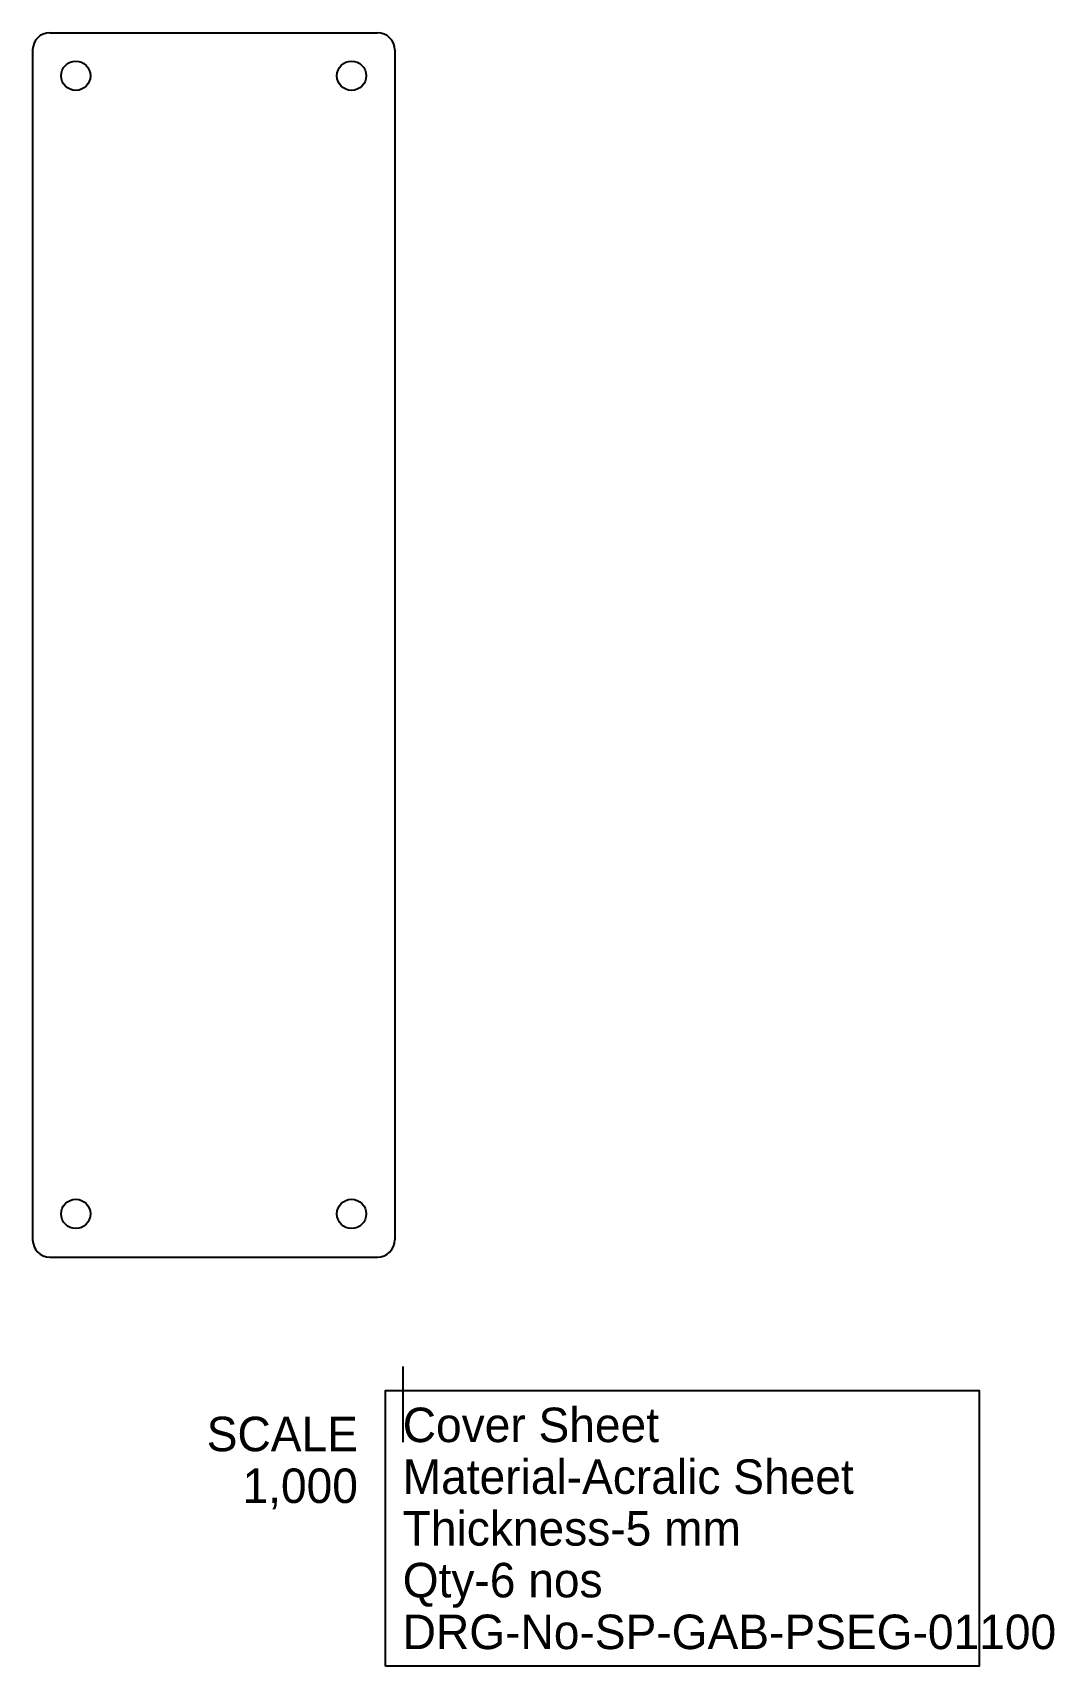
# Model space of a CAD drawing. Header units: millimetres. Extents: x 44 to 340, y -183 to 290.
import ezdxf

# ---------------------------------------------------------------- set-up
doc = ezdxf.new("R2010")
doc.units = ezdxf.units.MM
doc.header["$LTSCALE"] = 16.335
doc.layers.get('0').update_dxf_attribs({"linetype": 'CONTINUOUS'})
doc.layers.add('02___PRT_ALL_AXES', color=7, linetype='CONTINUOUS')
doc.styles.get("Standard").update_dxf_attribs({"font": 'isonormlt-regular.ttf'})

msp = doc.modelspace()

# ---------------------------------------------------------------- linework, layer by layer
at = {"color": 7, "linetype": 'CONTINUOUS'}
for p, q in [((48.52, 290.39), (143.52, 290.39)), ((43.52, 285.39), (43.52, -59.61)), ((148.52, 285.39), (148.52, -59.61)), ((48.52, -64.61), (143.52, -64.61)), ((150.84, -96.36), (150.84, -118.27))]:
    msp.add_line(p, q, dxfattribs=at)
msp.add_lwpolyline([(145.84, -183.27), (145.84, -103.27), (318, -103.27), (318, -183.27), (145.84, -183.27)], dxfattribs=at)
for centre, start, end in [((48.52, 285.39), 90, 180), ((143.52, 285.39), 0, 90), ((48.52, -59.61), 180, 270), ((143.52, -59.61), 270, 360)]:
    msp.add_arc(centre, 5, start, end, dxfattribs=at)
at = {"layer": '02___PRT_ALL_AXES', "color": 7, "linetype": 'CONTINUOUS'}
for centre in [(56.02, 277.89), (136.02, 277.89), (56.02, -52.11), (136.02, -52.11)]:
    msp.add_circle(centre, 4.25, dxfattribs=at)

# ---------------------------------------------------------------- texts
at = {"color": 2, "linetype": 'CONTINUOUS', "char_height": 10, "line_spacing_factor": 0.9}
for s, insert, width, attachment_point in [('Cover Sheet\\PMaterial-Acralic Sheet\\PThickness-5 mm\\PQty-6 nos\\PDRG-No-SP-GAB-PSEG-01100', (150.84, -108.27), 162.16, 1), ('SCALE 1,000', (137.85, -110.91), 66.6, 3)]:
    msp.add_mtext(s, dxfattribs=dict(at, insert=insert, width=width, attachment_point=attachment_point))

doc.saveas('drawing.dxf')
